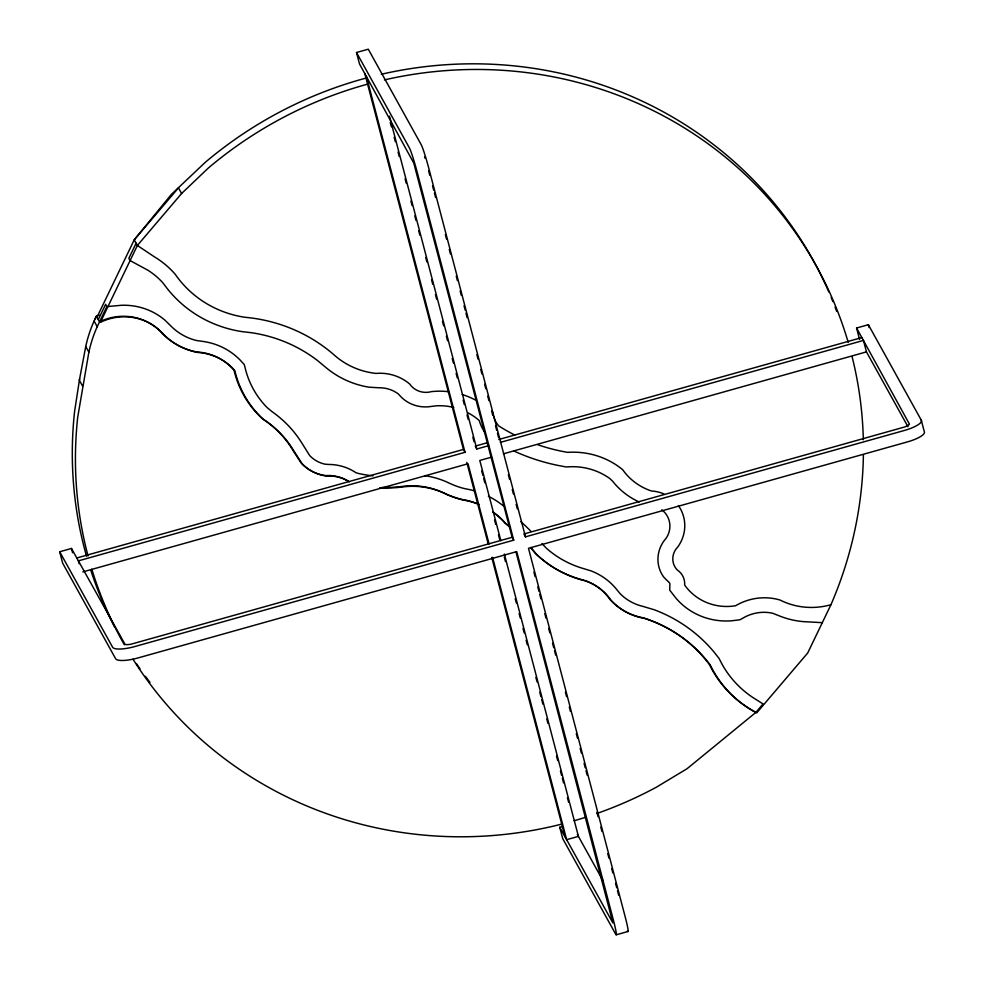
<?xml version="1.0" encoding="UTF-8"?>
<svg xmlns="http://www.w3.org/2000/svg" width="984" height="984" viewBox="0 0 984 984"><rect width="100%" height="100%" fill="white"/><g stroke="black" fill="none" stroke-linecap="round" stroke-linejoin="round"><path stroke-width="1.48" d="M98.289 319.566L105.62 304.339L106.862 306.602L97.219 326.7A127.588 122.951 -29 0 0 88.867 352.174L77.711 417.216A401.201 386.614 -29 0 0 88.031 555.923M99.003 315.003A53.517 51.574 -29 0 0 96.407 316.184L94.095 321.055A127.588 122.951 -29 0 0 85.743 346.528L79.347 380.254L82.471 385.888M79.606 378.84L74.575 411.583A401.201 386.614 -29 0 0 86.518 556.194M94.747 319.652L96.407 316.184L99.532 321.817A53.517 51.574 -29 0 1 161.524 332.58A67.699 65.239 -29 0 0 196.652 351.94A55.227 53.222 -29 0 1 234.032 370.168A102.065 98.351 -29 0 0 262.494 418.815A103.947 100.159 -29 0 1 293.724 451.582L301.227 463.107A42.337 40.799 -29 0 0 325.667 475.567A38.77 37.355 -29 0 1 349.345 481.865M97.231 316.688L134.242 239.825L171.425 194.352L205.238 162.348A403.022 388.36 -29 0 1 366.958 77.822M136.124 243.208L128.843 258.312L130.097 260.575L148.092 270.342A76.826 74.034 -29 0 1 162.569 282.494L167.6 289.038A122.692 118.228 -29 0 0 242.162 331.633L251.154 332.678A146.973 141.622 -29 0 1 317.352 360.415L326.786 368.237A92.496 89.138 -29 0 0 369.172 387.216L379.061 387.77A32.041 30.873 -29 0 1 398.065 393.76L399.516 395.248A35.326 34.046 -29 0 0 431.632 406.38L437.203 405.74A62.263 59.999 -29 0 1 453.759 407.425M863.399 454.78A403.022 388.36 -29 0 1 830.951 604.717L807.704 652.995L756.708 712.896A113.984 109.839 -29 0 1 710.264 665.049A138.855 133.812 -29 0 0 644.114 618.321A61.008 58.794 -29 0 1 610.806 599.969A52.767 50.836 -29 0 0 584.976 580.794A111.278 107.219 -29 0 1 536.157 553.894A207.095 199.567 -29 0 0 530.782 547.461M368.656 83.849A403.022 388.36 -29 0 0 208.362 167.993L181.597 193.516L137.366 245.471L100.368 322.322A53.517 51.574 -29 0 1 162.348 333.084A67.699 65.239 -29 0 0 197.477 352.444A55.227 53.222 -29 0 1 234.856 370.661A102.065 98.351 -29 0 0 263.318 419.319A103.947 100.159 -29 0 1 294.548 452.074L302.051 463.612A42.337 40.799 -29 0 0 326.491 476.072A38.77 37.355 -29 0 1 348.274 481.176M597.153 813.399A401.201 386.614 -29 0 0 656.549 787.102L687.004 768.762L755.884 712.391L763.055 703.954L752.662 697.385A102.631 98.892 -29 0 1 721.961 664.052L719.046 658.407L714.04 652.06A150.22 144.759 -29 0 0 654.126 609.723L643.032 606.415A49.655 47.847 -29 0 1 620.326 593.893L617.448 590.437A64.12 61.783 -29 0 0 591.15 570.917L583.106 568.469A99.913 96.284 -29 0 1 546.452 548.273L541.963 543.586M512.123 537.289L131.253 644.139A8.069 2.091 -14.7 0 1 125.029 644.336L71.463 548.457L59.692 551.766L112.619 647.263A20.43 5.301 -14.7 0 0 134.894 646.525L513.709 540.154L512.123 537.289L413.784 163.086L359.504 63.96L356.503 52.509L368.287 49.2L421.213 144.697A20.43 1.304 74.3 0 1 428.864 168.559L525.493 536.846L904.308 430.488A20.43 5.301 -14.7 0 0 921.295 420.205L868.355 324.708L856.584 328.016L859.586 339.455M76.752 558.002L463.427 449.442L465.014 452.308L78.351 560.868L79.101 563.734M475.211 446.133L487.006 442.812M498.802 439.504L861.873 337.561M475.739 447.08L476.797 448.999L488.605 445.678M500.401 442.369L863.46 340.427L866.461 351.878L907.974 426.748M82.828 571.913L468.015 463.747L489.073 543.992M491.606 457.129L479.798 460.451L500.844 540.683M503.414 453.821L866.461 351.878M59.692 551.766L62.693 563.217L115.62 658.714A20.43 5.301 -14.7 0 0 137.895 657.976L516.723 551.606L613.339 919.905A20.43 1.304 74.3 0 1 615.701 934.21L562.762 838.712L559.761 827.273L562.713 826.437M616.218 934.8L627.989 931.491M106.862 306.602L121.352 305.286A64.882 62.521 -29 0 1 165.14 320.353L171.905 326.996A56.346 54.292 -29 0 0 196.394 340.489L202.003 341.3A66.592 64.169 -29 0 1 239.85 359.763L244.278 364.572L246.074 371.497A90.7 87.404 -29 0 0 267.242 407.696L272.42 411.927A115.3 111.106 -29 0 1 301.375 442.283L309.64 455.506A30.971 29.84 -29 0 0 324.966 464.165L328.238 464.448A50.123 48.302 -29 0 1 355.913 472.689L358.311 473.439A123.763 119.261 -29 0 0 372.961 475.826M822.304 622.663L803.03 621.605A85.337 82.225 -29 0 1 778.602 615.59L772.661 613.241A40.184 38.72 -29 0 0 745.405 616.759L739.845 619.809L731.333 620.818A68.179 65.707 -29 0 1 676.131 598.37L669.723 590.154L669.883 584.188A2.657 2.558 -29 0 0 668.972 582.319L664.003 577.423A31.98 30.811 -29 0 1 664.557 540.142L665.737 538.789A21.882 21.094 -29 0 0 661.789 509.786M856.584 328.016L909.425 424.104A8.069 2.091 -14.7 0 1 904.677 426.97L523.906 533.992L525.493 536.846M356.503 52.509L409.442 148.006A20.43 1.304 74.3 0 1 417.093 171.856L513.709 540.154M577.362 834.469L602.872 880.495M559.761 827.273L612.872 922.894L515.911 551.704M181.597 193.516L178.473 187.87L134.242 239.825L137.366 245.471L154.5 256.898A91.758 88.425 -29 0 1 175.226 274.29A107.748 103.837 -29 0 0 244.856 317.266A161.917 156.025 -29 0 1 333.539 354.424A77.564 74.735 -29 0 0 375.974 373.416A46.986 45.276 -29 0 1 409.725 384.055A20.369 19.631 -29 0 0 431.509 391.607A77.207 74.403 -29 0 1 448.47 391.681M94.095 321.055L97.219 326.7M85.743 346.528L88.867 352.174M424.584 156.985L425.039 158.203M921.295 420.205L924.296 431.656A20.43 5.301 -14.7 0 1 907.309 441.939L528.494 548.297L625.123 916.596A20.43 1.304 74.3 0 1 627.472 930.913M868.355 324.708L869.106 327.561M428.643 170.884L429.811 175.337M432.529 185.705L433.698 190.158M434.473 193.11L435.641 197.563M445.358 234.61L446.527 239.063M449.257 249.432L450.414 253.884M456.256 276.11L457.412 280.563M460.143 290.932L461.312 295.372M464.03 305.753L465.198 310.194M465.973 313.158L467.142 317.611M476.859 354.658L478.027 359.111M480.745 369.48L481.914 373.92M484.632 384.301L485.801 388.742M487.744 396.158L488.913 400.599M491.631 410.98L492.799 415.42M495.518 425.801L496.686 430.242M497.461 433.206L498.63 437.659M508.347 474.706L509.515 479.147M512.246 489.528L513.402 493.968M516.133 504.349L517.289 508.789M533.906 572.11L535.075 576.562M537.793 586.931L538.961 591.384M539.736 594.348L540.905 598.789M544.792 613.61L545.96 618.063M548.678 628.432L549.847 632.872M552.565 643.253L553.734 647.693M554.509 650.658L555.677 655.11M565.406 692.158L566.563 696.611M569.293 706.979L570.449 711.432M576.292 733.658L577.448 738.098M580.179 748.48L581.347 752.92M584.066 763.301L585.234 767.741M586.009 770.706L587.177 775.158M596.894 812.206L598.063 816.646M600.781 827.027L601.95 831.468M607.78 853.706L608.948 858.146M611.667 868.528L612.835 872.968M615.553 883.349L616.722 887.789M617.497 890.754L618.665 895.194M389.467 116.161L476.797 448.999M504.349 554.053L578.42 836.375L566.649 839.684L492.578 557.362M390.267 122.36L391.435 126.813M394.166 137.207L395.334 141.671M398.053 152.065L399.221 156.517M405.076 178.793L406.244 183.258M410.918 201.08L412.087 205.533M414.805 215.927L415.986 220.379M418.704 230.785L419.873 235.237M425.715 257.513L426.884 261.965M431.57 279.788L432.739 284.241M435.457 294.647L436.625 299.099M442.48 321.374L443.649 325.827M446.367 336.233L447.536 340.685M452.222 358.508L453.39 362.961M456.109 373.354L457.277 377.807M463.132 400.094L464.3 404.547M467.019 414.941L468.187 419.393M472.861 437.216L474.03 441.681M481.717 470.942L482.886 475.407M483.661 478.372L484.829 482.824M494.571 519.958L495.739 524.411M498.47 534.804L499.638 539.269M504.312 557.092L505.481 561.544M515.222 598.678L516.391 603.13M519.121 613.524L520.29 617.977M523.021 628.382L524.189 632.835M526.132 640.252L527.301 644.717M535.874 677.386L537.043 681.838M539.773 692.244L540.942 696.697M541.717 699.661L542.885 704.126M546.784 718.972L547.953 723.424M556.526 756.106L557.694 760.558M560.425 770.952L561.593 775.404M562.368 778.381L563.537 782.834M567.436 797.692L568.604 802.144M366.392 76.371L465.014 452.308M364.806 73.505L463.427 449.442M466.822 462.369L488.248 544.054M491.754 557.424L565.062 836.818M71.463 548.457L72.595 552.75M381.792 487.461A135.115 130.195 -29 0 0 404.018 486.194A75.608 72.865 -29 0 1 444.116 493.095A91.832 88.499 -29 0 0 462.406 499.54A74.452 71.746 -29 0 1 478.347 504.029M492.738 511.963A74.452 71.746 -29 0 1 504.841 522.922A207.095 199.567 -29 0 1 510.388 527.522M530.745 547.867A207.095 199.567 -29 0 1 535.333 553.389A111.278 107.219 -29 0 0 584.152 580.289A52.767 50.836 -29 0 1 609.982 599.465A61.008 58.794 -29 0 0 643.29 617.817A138.855 133.812 -29 0 1 709.439 664.544A113.984 109.839 -29 0 0 755.884 712.391M520.819 521.643A218.46 210.514 -29 0 1 530.88 531.262M473.944 490.721A85.817 82.693 -29 0 0 469.294 489.552L463.968 488.47A80.479 77.551 -29 0 1 450.611 483.759L445.432 481.397A86.936 83.775 -29 0 0 424.805 475.678M488.384 496.268A85.817 82.693 -29 0 1 503.316 505.813M830.951 604.717A70.393 67.822 -29 0 1 780.029 600.019A55.129 53.124 -29 0 0 735.565 605.75A53.234 51.291 -29 0 1 684.655 585.049A17.601 16.962 -29 0 0 677.398 570.093A17.011 16.396 -29 0 1 677.73 547.03A36.888 35.547 -29 0 0 678.37 505.591M384.449 79.901A403.022 388.36 -29 0 1 848.22 342.42M852.132 356.823A403.022 388.36 -29 0 1 863.337 439.75M663.843 493.906A36.888 35.547 -29 0 0 651.482 490.991A59.95 57.773 -29 0 1 622.688 469.712A79.839 76.936 -29 0 0 567.657 452.357A191.708 184.734 -29 0 1 537.584 444.67M462.209 394.535A77.207 74.403 -29 0 1 475.112 399.836M493.611 416.49A26.162 25.203 -29 0 0 498.765 425.949A191.708 184.734 -29 0 0 514.817 435.063M493.316 415.322A26.162 25.203 -29 0 1 492.886 412.948M485.063 432.677A41.094 39.606 -29 0 1 479.331 420.783L478.864 420.229A62.263 59.999 -29 0 0 467.794 412.69M513.722 450.918A206.64 199.125 -29 0 0 558.088 465.432L566.083 466.933L572.257 466.699A64.907 62.546 -29 0 1 609.809 478.544L612.638 481.225A74.895 72.176 -29 0 0 639.243 502M585.689 817.237A401.201 386.614 -29 0 1 574.127 820.754M562.479 823.916A401.201 386.614 -29 0 1 133 659.206M124.365 644.791A401.201 386.614 -29 0 1 91.807 569.17M149.974 682.367A401.201 386.614 -29 0 1 145.374 676.279M140.011 668.825A401.201 386.614 -29 0 1 136.555 663.794M114.661 627.091A401.201 386.614 -29 0 1 90.983 570.818M381.325 74.255A403.022 388.36 -29 0 1 828.823 291.94M831.173 297.426A403.022 388.36 -29 0 1 832.87 301.571M835.059 307.119A403.022 388.36 -29 0 1 836.646 311.301M379.664 487.855A135.115 130.195 -29 0 0 404.842 486.699A75.608 72.865 -29 0 1 444.94 493.599A91.832 88.499 -29 0 0 463.23 500.044A74.452 71.746 -29 0 1 479.171 504.534M493.562 512.467A74.452 71.746 -29 0 1 505.665 523.427A207.095 199.567 -29 0 1 509.38 526.477"/></g></svg>
